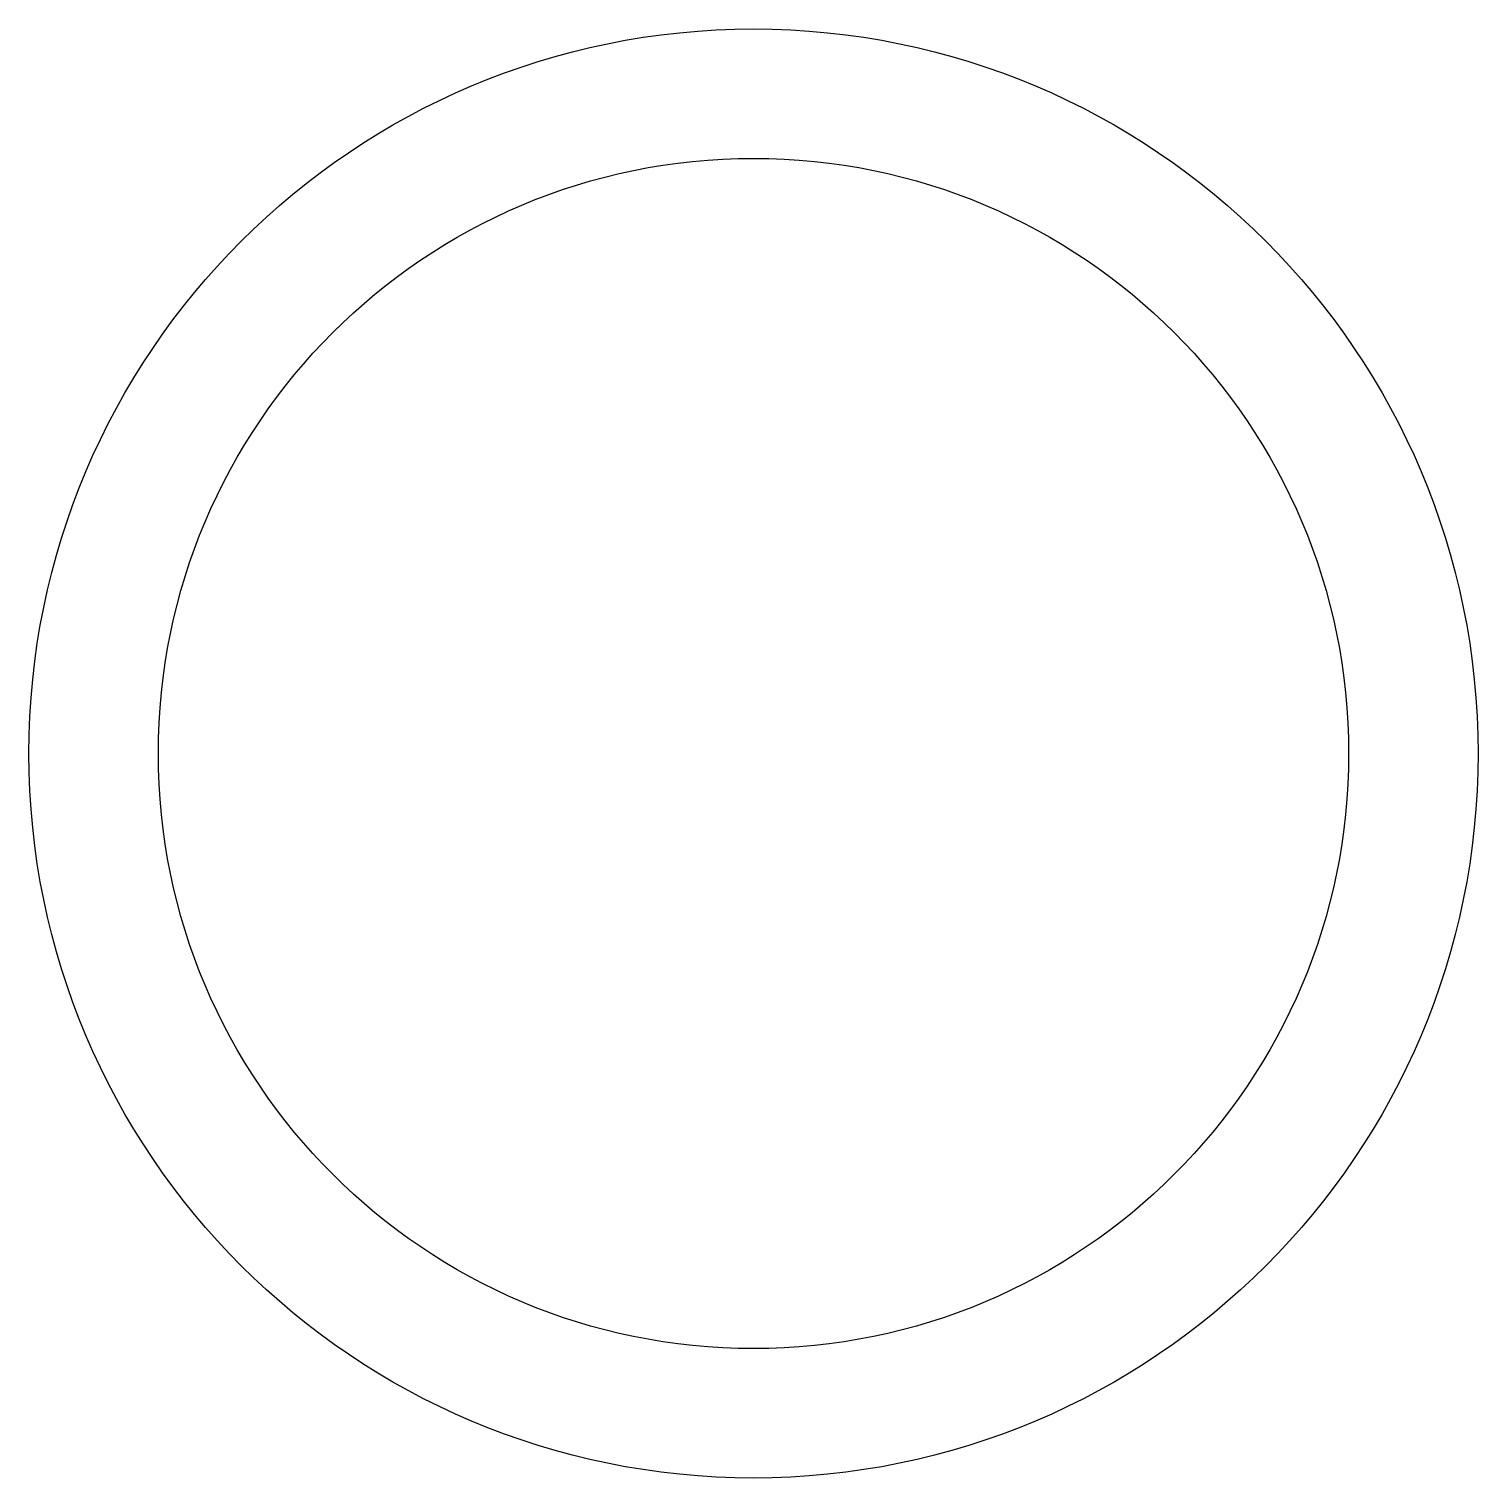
# Model space of a CAD drawing. Header units: millimetres. Extents: x 3096.9 to 3138.9, y 1409.9 to 1451.9.
import ezdxf

# ---------------------------------------------------------------- set-up
doc = ezdxf.new("R2010")
doc.units = ezdxf.units.MM

msp = doc.modelspace()

# ---------------------------------------------------------------- linework, layer by layer
for radius in [21, 17.25]:
    msp.add_circle((3117.898, 1430.94), radius)

doc.saveas('drawing.dxf')
